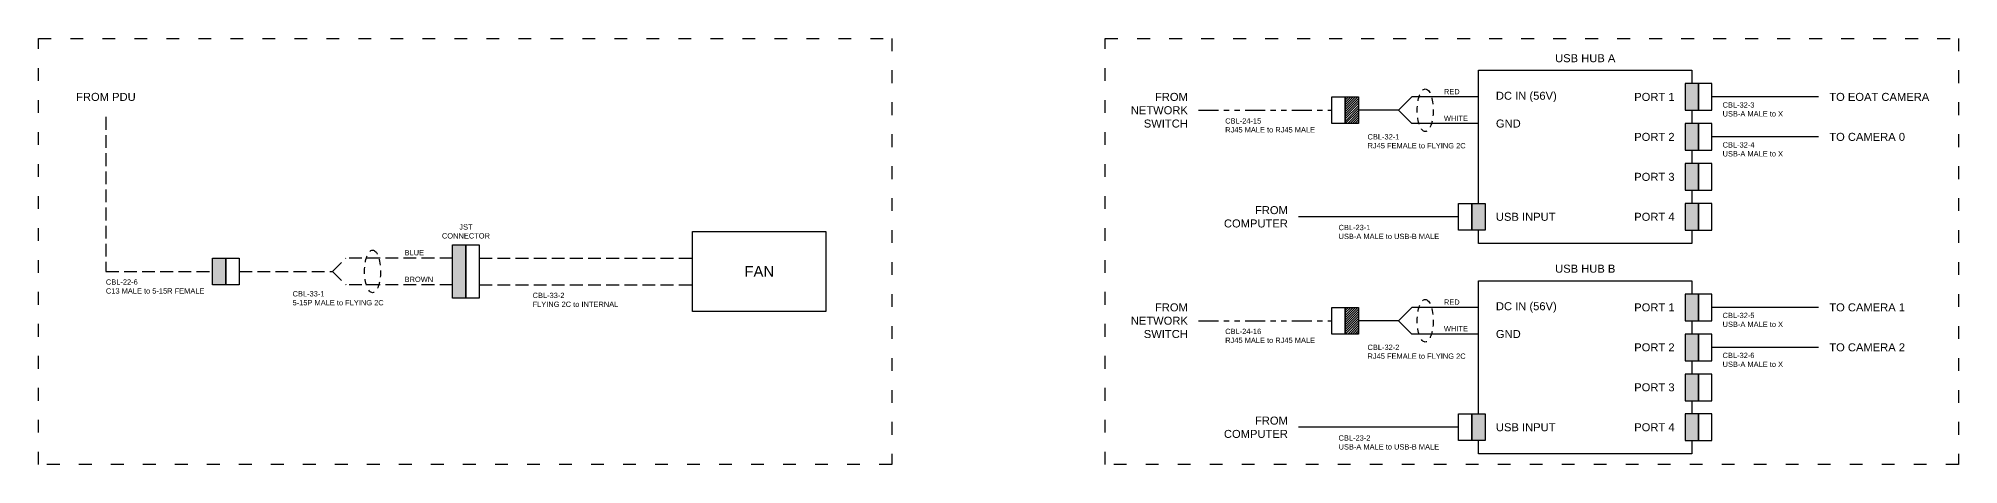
# Model space of a CAD drawing. Header units: inches. Extents: x -10 to 146, y 20 to 28.
# Drawn here: x 30.14 to 66.14, y 19.62 to 27.62 of the extents above; entities that cross this region are included whole.
import ezdxf

# ---------------------------------------------------------------- set-up
doc = ezdxf.new("R2010")
doc.units = ezdxf.units.IN
doc.header["$MEASUREMENT"] = 0
for name, pattern in [('ACAD_ISO02W100', [15, 12, -3]), ('ACAD_ISO03W100', [30, 12, -18]), ('PHANTOM', [2.5, 1.25, -0.25, 0.25, -0.25, 0.25, -0.25])]:
    doc.linetypes.add(name, pattern=pattern)
doc.styles.get("Standard").update_dxf_attribs({"font": 'arial.ttf'})

msp = doc.modelspace()

# ---------------------------------------------------------------- hatches: boundary and pattern name
h = msp.add_hatch(color=3)
h.dxf.hatch_style = 1
h.paths.add_polyline_path([(57.27, 24.521), (57.02, 24.521), (57.02, 24.021), (57.27, 24.021)])
h.paths.add_polyline_path([(61.27, 24.521), (61.02, 24.521), (61.02, 24.021), (61.27, 24.021)])
h.paths.add_polyline_path([(61.27, 25.271), (61.02, 25.271), (61.02, 24.771), (61.27, 24.771)])
h.paths.add_polyline_path([(61.27, 26.021), (61.02, 26.021), (61.02, 25.521), (61.27, 25.521)])
h.paths.add_polyline_path([(61.27, 26.771), (61.02, 26.771), (61.02, 26.271), (61.27, 26.271)])
h = msp.add_hatch()
h.set_pattern_fill('ANSI31', color=5, scale=0.25)
h.set_pattern_definition([(45, (39.25, 2.271257), (-0.022097087, 0.022097087), [])])
h.paths.add_polyline_path([(54.895, 26.521), (54.645, 26.521), (54.645, 26.021), (54.895, 26.021)])
h = msp.add_hatch(color=1)
h.dxf.hatch_style = 1
h.paths.add_polyline_path([(33.41, 22.997), (33.66, 22.997), (33.66, 23.497), (33.41, 23.497)])
h = msp.add_hatch(color=1)
h.dxf.hatch_style = 1
h.paths.add_polyline_path([(37.91, 22.747), (38.16, 22.747), (38.16, 23.747), (37.91, 23.747)])
h = msp.add_hatch(color=3)
h.dxf.hatch_style = 1
h.paths.add_polyline_path([(57.27, 20.571), (57.02, 20.571), (57.02, 20.071), (57.27, 20.071)])
h.paths.add_polyline_path([(61.27, 20.571), (61.02, 20.571), (61.02, 20.071), (61.27, 20.071)])
h.paths.add_polyline_path([(61.27, 21.321), (61.02, 21.321), (61.02, 20.821), (61.27, 20.821)])
h.paths.add_polyline_path([(61.27, 22.071), (61.02, 22.071), (61.02, 21.571), (61.27, 21.571)])
h.paths.add_polyline_path([(61.27, 22.821), (61.02, 22.821), (61.02, 22.321), (61.27, 22.321)])
h = msp.add_hatch()
h.set_pattern_fill('ANSI31', color=5, scale=0.25)
h.set_pattern_definition([(45, (39.25, -1.678743), (-0.022097087, 0.022097087), [])])
h.paths.add_polyline_path([(54.895, 22.571), (54.645, 22.571), (54.645, 22.071), (54.895, 22.071)])

# ---------------------------------------------------------------- linework, layer by layer
at = {"color": 3}
for p, q in [((55.645, 26.271), (55.895, 26.521)), ((57.145, 26.521), (55.895, 26.521)), ((63.52, 26.521), (61.52, 26.521)), ((55.645, 26.271), (54.895, 26.271)), ((55.645, 26.271), (55.895, 26.021)), ((57.145, 26.021), (55.895, 26.021)), ((63.52, 25.771), (61.52, 25.771)), ((56.77, 24.271), (53.77, 24.271)), ((55.645, 22.321), (54.895, 22.321)), ((55.645, 22.321), (55.895, 22.571)), ((55.645, 22.321), (55.895, 22.071)), ((57.145, 22.571), (55.895, 22.571)), ((63.52, 22.571), (61.52, 22.571)), ((57.145, 22.071), (55.895, 22.071)), ((63.52, 21.821), (61.52, 21.821)), ((56.77, 20.321), (53.77, 20.321))]:
    msp.add_line(p, q, dxfattribs=at)
at = {"color": 1, "linetype": 'ACAD_ISO02W100', "ltscale": 0.02}
for p, q in [((31.41, 26.145), (31.41, 23.247)), ((35.66, 23.247), (35.91, 23.497)), ((37.91, 23.497), (35.91, 23.497)), ((38.41, 23.497), (42.41, 23.497)), ((31.41, 23.247), (33.41, 23.247)), ((33.91, 23.247), (35.66, 23.247)), ((35.66, 23.247), (35.91, 22.997)), ((37.91, 22.997), (35.91, 22.997)), ((38.41, 22.997), (42.41, 22.997))]:
    msp.add_line(p, q, dxfattribs=at)
at = {"color": 5, "linetype": 'PHANTOM', "ltscale": 0.3}
for p, q in [((51.895, 26.271), (54.395, 26.271)), ((51.895, 22.321), (54.395, 22.321))]:
    msp.add_line(p, q, dxfattribs=at)
at = {"linetype": 'ACAD_ISO03W100', "ltscale": 0.02}
for points in [[(30.145, 27.621), (46.145, 27.621), (46.145, 19.621), (30.145, 19.621)], [(50.145, 27.621), (66.145, 27.621), (66.145, 19.621), (50.145, 19.621)]]:
    msp.add_lwpolyline(points, close=True, dxfattribs=at)
for points in [[(57.145, 24.521), (57.145, 27.021), (61.145, 27.021), (61.145, 26.771)], [(61.145, 26.271), (61.145, 26.021)], [(61.145, 25.521), (61.145, 25.271)], [(61.145, 24.771), (61.145, 24.521)], [(61.145, 24.021), (61.145, 23.771), (57.145, 23.771), (57.145, 24.021)], [(57.145, 20.571), (57.145, 23.071), (61.145, 23.071), (61.145, 22.821)], [(61.145, 22.321), (61.145, 22.071)], [(61.145, 21.571), (61.145, 21.321)], [(61.145, 20.821), (61.145, 20.571)], [(61.145, 20.071), (61.145, 19.821), (57.145, 19.821), (57.145, 20.071)]]:
    msp.add_lwpolyline(points)
at = {"color": 3}
for points in [[(61.27, 26.771), (61.02, 26.771), (61.02, 26.271), (61.27, 26.271)], [(61.52, 26.771), (61.27, 26.771), (61.27, 26.271), (61.52, 26.271)], [(61.27, 26.021), (61.02, 26.021), (61.02, 25.521), (61.27, 25.521)], [(61.52, 26.021), (61.27, 26.021), (61.27, 25.521), (61.52, 25.521)], [(61.27, 25.271), (61.02, 25.271), (61.02, 24.771), (61.27, 24.771)], [(61.52, 25.271), (61.27, 25.271), (61.27, 24.771), (61.52, 24.771)], [(56.77, 24.521), (57.02, 24.521), (57.02, 24.021), (56.77, 24.021)], [(57.02, 24.521), (57.27, 24.521), (57.27, 24.021), (57.02, 24.021)], [(61.27, 24.521), (61.02, 24.521), (61.02, 24.021), (61.27, 24.021)], [(61.52, 24.521), (61.27, 24.521), (61.27, 24.021), (61.52, 24.021)], [(61.27, 22.821), (61.02, 22.821), (61.02, 22.321), (61.27, 22.321)], [(61.52, 22.821), (61.27, 22.821), (61.27, 22.321), (61.52, 22.321)], [(61.27, 22.071), (61.02, 22.071), (61.02, 21.571), (61.27, 21.571)], [(61.52, 22.071), (61.27, 22.071), (61.27, 21.571), (61.52, 21.571)], [(61.27, 21.321), (61.02, 21.321), (61.02, 20.821), (61.27, 20.821)], [(61.52, 21.321), (61.27, 21.321), (61.27, 20.821), (61.52, 20.821)], [(56.77, 20.571), (57.02, 20.571), (57.02, 20.071), (56.77, 20.071)], [(57.02, 20.571), (57.27, 20.571), (57.27, 20.071), (57.02, 20.071)], [(61.27, 20.571), (61.02, 20.571), (61.02, 20.071), (61.27, 20.071)], [(61.52, 20.571), (61.27, 20.571), (61.27, 20.071), (61.52, 20.071)]]:
    msp.add_lwpolyline(points, close=True, dxfattribs=at)
at = {"color": 5}
for points in [[(54.395, 26.521), (54.645, 26.521), (54.645, 26.021), (54.395, 26.021)], [(54.645, 26.521), (54.895, 26.521), (54.895, 26.021), (54.645, 26.021)], [(54.395, 22.571), (54.645, 22.571), (54.645, 22.071), (54.395, 22.071)], [(54.645, 22.571), (54.895, 22.571), (54.895, 22.071), (54.645, 22.071)]]:
    msp.add_lwpolyline(points, close=True, dxfattribs=at)
msp.add_lwpolyline([(42.41, 23.997), (44.91, 23.997), (44.91, 22.497), (42.41, 22.497)], close=True)
at = {"color": 1}
for points in [[(33.41, 23.497), (33.66, 23.497), (33.66, 22.997), (33.41, 22.997)], [(33.66, 23.497), (33.91, 23.497), (33.91, 22.997), (33.66, 22.997)], [(37.91, 23.747), (38.16, 23.747), (38.16, 22.747), (37.91, 22.747)], [(38.16, 23.747), (38.41, 23.747), (38.41, 22.747), (38.16, 22.747)]]:
    msp.add_lwpolyline(points, close=True, dxfattribs=at)
at = {"linetype": 'ACAD_ISO02W100', "ltscale": 0.01}
for centre in [(56.145, 26.271), (36.41, 23.247), (56.145, 22.321)]:
    msp.add_ellipse(centre, major_axis=(0, 0.4), ratio=0.375, dxfattribs=at)

# ---------------------------------------------------------------- texts
at = {"color": 3}
for s, width, heights, insert, char_height, attachment_point in [('{\\C256;USB HUB A}', 3.7554, [0.155], (59.145, 27.171), 0.15, 8), ('{\\C256;DC IN (56V)}', 1.28151, [0], (57.47, 26.521), 0.15, 4), ('{\\C256;PORT 1}', 1.28151, [0], (60.82, 26.521), 0.15, 6), ('{\\C256;GND}', 1.28151, [0], (57.47, 26.021), 0.15, 4), ('{\\C256;PORT 2}', 1.28151, [0], (60.82, 25.771), 0.15, 6), ('{\\C256;PORT 3}', 1.28151, [0], (60.82, 25.021), 0.15, 6), ('{\\C256;USB INPUT}', 1.28151, [0], (57.47, 24.271), 0.15, 4), ('{\\C256;PORT 4}', 1.28151, [0], (60.82, 24.271), 0.15, 6), ('{\\C256;FAN}', 3.7554, [0.155], (43.66, 23.247), 0.2, 5), ('{\\C256;USB HUB B}', 3.7554, [0.155], (59.145, 23.221), 0.15, 8), ('{\\C256;DC IN (56V)}', 1.28151, [0], (57.47, 22.571), 0.15, 4), ('{\\C256;PORT 1}', 1.28151, [0], (60.82, 22.571), 0.15, 6), ('{\\C256;GND}', 1.28151, [0], (57.47, 22.071), 0.15, 4), ('{\\C256;PORT 2}', 1.28151, [0], (60.82, 21.821), 0.15, 6), ('{\\C256;PORT 3}', 1.28151, [0], (60.82, 21.071), 0.15, 6), ('{\\C256;USB INPUT}', 1.28151, [0], (57.47, 20.321), 0.15, 4), ('{\\C256;PORT 4}', 1.28151, [0], (60.82, 20.321), 0.15, 6)]:
    msp.add_mtext_dynamic_manual_height_columns(s, width=width, gutter_width=1, heights=heights, dxfattribs=dict(at, insert=insert, char_height=char_height, attachment_point=attachment_point))
for s, insert, char_height, width, attachment_point in [('{\\C256;RED}', (56.495, 26.571), 0.1, 4.46392, 7), ('{\\C256;FROM PDU}', (31.41, 26.445), 0.15, 4.46392, 8), ('{\\C256;FROM NETWORK SWITCH}', (51.695, 26.271), 0.15, 1.44525, 6), ('{\\C256;CBL-32-3\\PUSB-A MALE to X}', (61.72, 26.421), 0.1, 4.46392, 1), ('{\\C256;TO EOAT CAMERA}', (63.72, 26.521), 0.15, 1.98417, 4), ('{\\C256;CBL-24-15\\PRJ45 MALE to RJ45 MALE}', (52.395, 26.121), 0.1, 4.46392, 1), ('{\\C256;WHITE}', (56.495, 26.071), 0.1, 4.46392, 7), ('{\\C256;CBL-32-1\\PRJ45 FEMALE to FLYING 2C}', (55.063, 25.823), 0.1, 4.46392, 1), ('{\\C256;CBL-32-4\\PUSB-A MALE to X}', (61.72, 25.671), 0.1, 4.46392, 1), ('{\\C256;TO CAMERA 0}', (63.72, 25.771), 0.15, 1.98417, 4), ('{\\C256;JST CONNECTOR}', (38.16, 23.997), 0.1, 0.64634, 5), ('{\\C256;FROM COMPUTER}', (53.57, 24.271), 0.15, 1.44525, 6), ('{\\C256;CBL-23-1\\PUSB-A MALE to USB-B MALE}', (54.52, 24.121), 0.1, 4.46392, 1), ('{\\C256;BLUE}', (37.01, 23.547), 0.1, 4.46392, 7), ('{\\C256;CBL-22-6\\PC13 MALE to 5-15R FEMALE}', (31.41, 23.097), 0.1, 4.46392, 1), ('{\\C256;BROWN}', (37.01, 23.047), 0.1, 4.46392, 7), ('{\\C256;CBL-33-1\\P5-15P MALE to FLYING 2C}', (34.91, 22.877), 0.1, 4.46392, 1), ('{\\C256;CBL-33-2\\PFLYING 2C to INTERNAL}', (39.41, 22.847), 0.1, 4.46392, 1), ('{\\C256;RED}', (56.495, 22.621), 0.1, 4.46392, 7), ('{\\C256;FROM NETWORK SWITCH}', (51.695, 22.321), 0.15, 1.44525, 6), ('{\\C256;CBL-32-5\\PUSB-A MALE to X}', (61.72, 22.471), 0.1, 4.46392, 1), ('{\\C256;TO CAMERA 1}', (63.72, 22.571), 0.15, 1.98417, 4), ('{\\C256;CBL-24-16\\PRJ45 MALE to RJ45 MALE}', (52.395, 22.171), 0.1, 4.46392, 1), ('{\\C256;WHITE}', (56.495, 22.121), 0.1, 4.46392, 7), ('{\\C256;CBL-32-2\\PRJ45 FEMALE to FLYING 2C}', (55.063, 21.873), 0.1, 4.46392, 1), ('{\\C256;CBL-32-6\\PUSB-A MALE to X}', (61.72, 21.721), 0.1, 4.46392, 1), ('{\\C256;TO CAMERA 2}', (63.72, 21.821), 0.15, 1.98417, 4), ('{\\C256;FROM COMPUTER}', (53.57, 20.321), 0.15, 1.44525, 6), ('{\\C256;CBL-23-2\\PUSB-A MALE to USB-B MALE}', (54.52, 20.171), 0.1, 4.46392, 1)]:
    msp.add_mtext(s, dxfattribs=dict(at, insert=insert, char_height=char_height, width=width, attachment_point=attachment_point))

doc.saveas('drawing.dxf')
